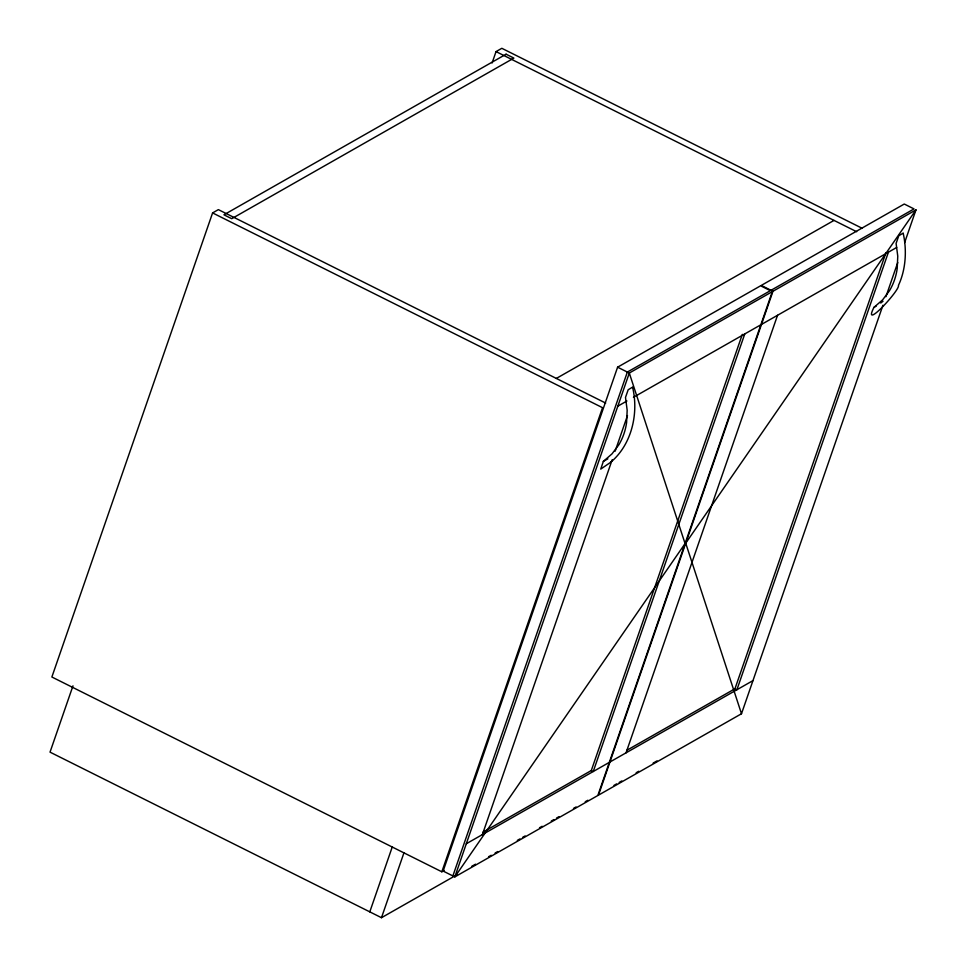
<?xml version="1.0" encoding="UTF-8"?>
<svg xmlns="http://www.w3.org/2000/svg" width="966" height="966" viewBox="0 0 966 966"><rect width="100%" height="100%" fill="white"/><g stroke="black" fill="none" stroke-linecap="round" stroke-linejoin="round"><path stroke-width="1.45" d="M632.609 387.342C638.768 413.001 632.018 444.312 610.741 462.219M903.21 233.337C906.929 249.832 905.987 269.357 898.44 285.405C900.336 289.788 861.455 331.893 873.952 307.381L882.634 299.834L889.529 290.645A65.483 57.223 60.4 0 0 897.209 268.488L897.764 256.135L896.098 243.42L898.778 235.74L903.138 233.156M605.67 403.076L218.376 209.622L212.592 212.918L51.874 677.009L441.836 871.791L444.155 870.475M72.981 685.836L50.027 752.14L381.485 917.7L457.244 874.592M492.092 62.983L496.041 51.596L501.825 48.3L862.095 228.254M369.797 911.856L392.256 846.965M381.485 917.7L403.957 852.809M441.836 871.791L602.543 407.7L212.592 212.918M617.6 367.189L443.128 871.066L452.873 875.933L627.357 372.055L770.373 290.669L760.616 285.791L617.6 367.189L629.301 373.033L685.075 543.58L454.817 876.911L597.833 795.513L772.317 291.635L629.301 373.033L454.817 876.911M632.537 387.161L628.178 389.757L625.497 397.424L627.163 410.152L626.608 422.492A65.483 57.223 60.4 0 1 618.928 444.662L612.033 453.839L603.352 461.386L600.743 469.102L610.657 462.291M482.372 834.612L612.178 459.756M615.137 451.194L627.477 415.561M483.024 832.149L591.301 770.53L742.323 334.381M744.774 333.934L593.245 771.508L591.301 770.53M904.635 242.611L915.973 209.876L772.957 291.273L598.473 795.151L741.49 713.753L882.948 305.244M626.028 752.852L777.545 315.278M626.68 750.389L734.957 688.77L885.979 252.621M888.43 252.174L736.901 689.748L734.957 688.77M885.907 296.707L897.74 262.547M915.973 209.876L685.715 543.206L741.49 713.753M880.726 303.046L883.009 301.271M556.331 378.43L834.008 220.405M771.013 290.295L914.029 208.91L904.273 204.031L761.256 285.429L772.957 291.273M617.829 406.179L626.922 400.999M633.43 397.304L760.834 324.793M761.486 324.419L896.69 247.465M603.352 461.386L607.856 458.826M873.952 307.381L876.198 306.101M466.3 843.753L609.317 762.367M609.957 761.993L752.973 680.607M471.613 866.405L475.526 864.184M488.591 856.745L491.199 855.26M495.123 853.026L497.731 851.541M517.317 840.396L519.937 838.911M522.546 837.425L525.154 835.94M539.523 827.753L542.131 826.268M551.284 821.064L553.892 819.579M556.501 818.093L559.121 816.608M573.478 808.433L576.098 806.948M585.239 801.744L587.847 800.259M613.965 785.394L616.586 783.897M619.194 782.412L621.802 780.926M636.171 772.752L638.78 771.266M653.149 763.092L657.073 760.858M496.041 51.596L856.673 231.719M506.087 54.205L223.919 214.802L231.719 218.69L513.888 58.105L506.087 54.205"/></g></svg>
